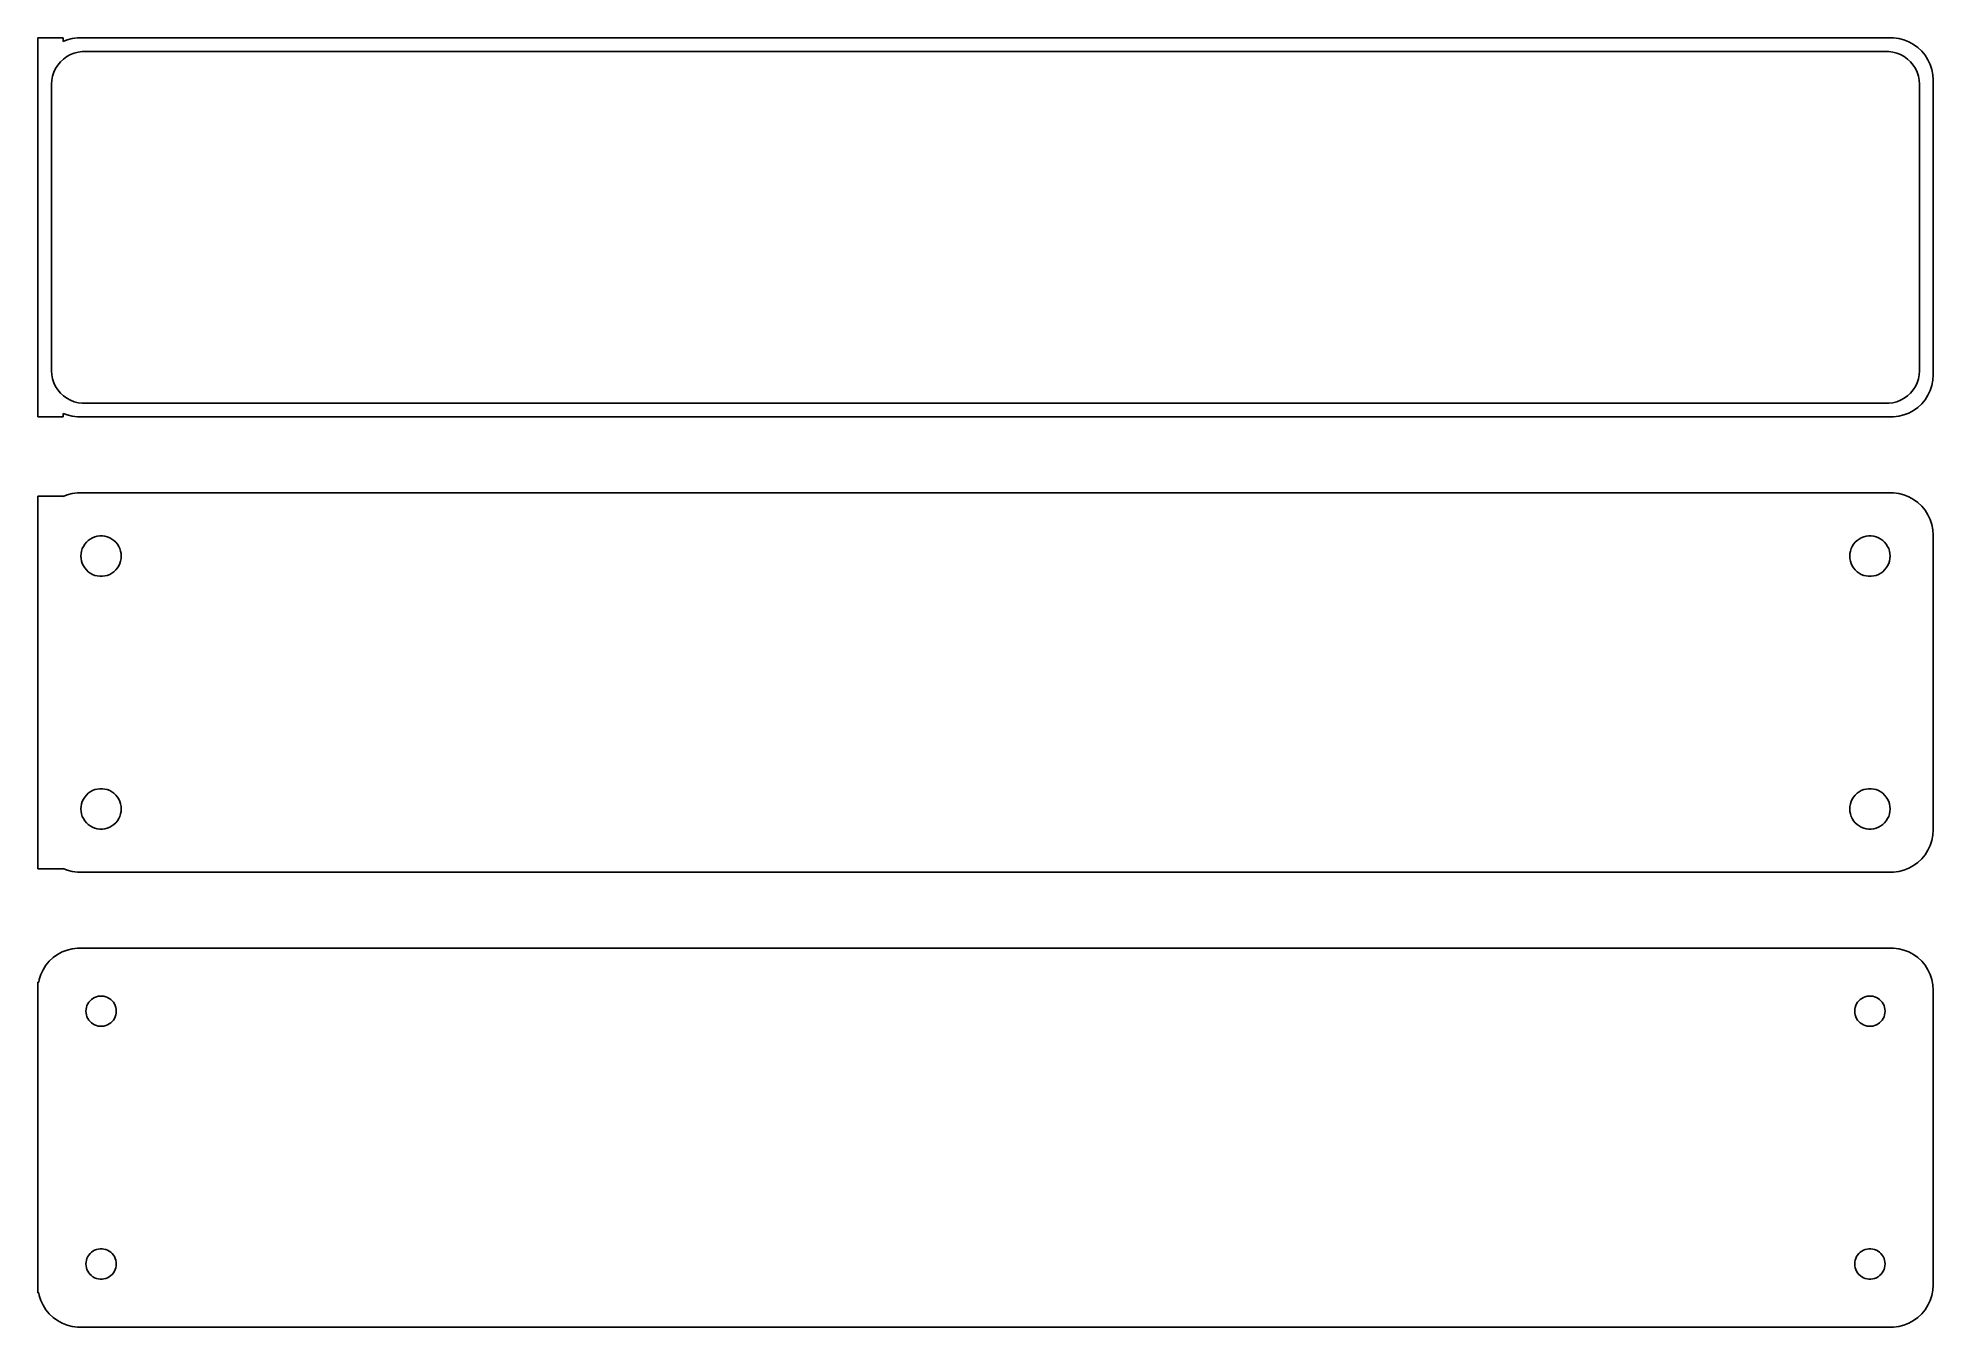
# Model space of a CAD drawing. Header units: metres. Extents: x -112 to 112, y 86 to 238.
import ezdxf

# ---------------------------------------------------------------- set-up
doc = ezdxf.new("R2010")
doc.units = ezdxf.units.M

msp = doc.modelspace()

# ---------------------------------------------------------------- linework, layer by layer
for p, q in [((-109.5, 238.49), (-112.5, 238.49)), ((-112.5, 238.49), (-112.5, 193.51)), ((-109.5, 238.075), (-109.5, 238.49)), ((-109.045, 238.255), (-109.5, 238.075)), ((-109.469, 235.984), (-109.075, 236.27)), ((-109.075, 236.27), (-108.649, 236.504)), ((-108.437, 238.411), (-109.045, 238.255)), ((-108.649, 236.504), (-108.197, 236.683)), ((-107.814, 238.49), (-108.437, 238.411)), ((-108.197, 236.683), (-107.726, 236.804)), ((107.814, 238.49), (-107.814, 238.49)), ((-107.726, 236.804), (-107.243, 236.865)), ((-107.243, 236.865), (107.243, 236.865)), ((107.243, 236.865), (107.726, 236.804)), ((107.726, 236.804), (108.197, 236.683)), ((108.437, 238.411), (107.814, 238.49)), ((108.197, 236.683), (108.649, 236.504)), ((109.045, 238.255), (108.437, 238.411)), ((108.649, 236.504), (109.075, 236.27)), ((109.629, 238.024), (109.045, 238.255)), ((109.075, 236.27), (109.469, 235.984)), ((110.179, 237.722), (109.629, 238.024)), ((110.687, 237.353), (110.179, 237.722)), ((111.145, 236.923), (110.687, 237.353)), ((111.545, 236.439), (111.145, 236.923)), ((111.882, 235.909), (111.545, 236.439)), ((-110.751, 233.963), (-110.601, 234.426)), ((-110.601, 234.426), (-110.394, 234.866)), ((-110.394, 234.866), (-110.133, 235.276)), ((-110.133, 235.276), (-109.823, 235.651)), ((-109.823, 235.651), (-109.469, 235.984)), ((109.469, 235.984), (109.823, 235.651)), ((109.823, 235.651), (110.133, 235.276)), ((110.133, 235.276), (110.394, 234.866)), ((110.394, 234.866), (110.601, 234.426)), ((110.601, 234.426), (110.751, 233.963)), ((112.149, 235.341), (111.882, 235.909)), ((112.343, 234.743), (112.149, 235.341)), ((112.461, 234.127), (112.343, 234.743)), ((112.5, 233.5), (112.461, 234.127)), ((-110.873, 233), (-110.842, 233.485)), ((-110.873, 199), (-110.873, 233)), ((-110.842, 233.485), (-110.751, 233.963)), ((110.751, 233.963), (110.842, 233.485)), ((110.842, 233.485), (110.873, 233)), ((110.873, 233), (110.873, 199)), ((112.5, 198.5), (112.5, 233.5)), ((-110.842, 198.515), (-110.873, 199)), ((-110.751, 198.037), (-110.842, 198.515)), ((-110.601, 197.574), (-110.751, 198.037)), ((110.751, 198.037), (110.601, 197.574)), ((110.842, 198.515), (110.751, 198.037)), ((110.873, 199), (110.842, 198.515)), ((112.461, 197.873), (112.5, 198.5)), ((-110.394, 197.134), (-110.601, 197.574)), ((-110.133, 196.724), (-110.394, 197.134)), ((-109.823, 196.349), (-110.133, 196.724)), ((-109.469, 196.016), (-109.823, 196.349)), ((-109.075, 195.73), (-109.469, 196.016)), ((109.469, 196.016), (109.075, 195.73)), ((109.823, 196.349), (109.469, 196.016)), ((110.133, 196.724), (109.823, 196.349)), ((110.394, 197.134), (110.133, 196.724)), ((110.601, 197.574), (110.394, 197.134)), ((111.545, 195.561), (111.882, 196.091)), ((111.882, 196.091), (112.149, 196.659)), ((112.149, 196.659), (112.343, 197.257)), ((112.343, 197.257), (112.461, 197.873)), ((-112.5, 193.51), (-109.5, 193.51)), ((-109.5, 193.925), (-109.045, 193.745)), ((-109.5, 193.51), (-109.5, 193.925)), ((-108.649, 195.496), (-109.075, 195.73)), ((-109.045, 193.745), (-108.437, 193.589)), ((-108.197, 195.317), (-108.649, 195.496)), ((-108.437, 193.589), (-107.814, 193.51)), ((-107.726, 195.196), (-108.197, 195.317)), ((-107.814, 193.51), (107.814, 193.51)), ((-107.243, 195.135), (-107.726, 195.196)), ((107.243, 195.135), (-107.243, 195.135)), ((107.726, 195.196), (107.243, 195.135)), ((108.197, 195.317), (107.726, 195.196)), ((107.814, 193.51), (108.437, 193.589)), ((108.649, 195.496), (108.197, 195.317)), ((108.437, 193.589), (109.045, 193.745)), ((109.075, 195.73), (108.649, 195.496)), ((109.045, 193.745), (109.629, 193.976)), ((109.629, 193.976), (110.179, 194.278)), ((110.179, 194.278), (110.687, 194.647)), ((110.687, 194.647), (111.145, 195.077)), ((111.145, 195.077), (111.545, 195.561)), ((-109.5, 184.115), (-112.5, 184.115)), ((-112.5, 184.115), (-112.5, 139.885)), ((-109.045, 184.255), (-109.5, 184.075)), ((-109.5, 184.075), (-109.5, 184.115)), ((-108.437, 184.411), (-109.045, 184.255)), ((-107.814, 184.49), (-108.437, 184.411)), ((107.814, 184.49), (-107.814, 184.49)), ((108.437, 184.411), (107.814, 184.49)), ((109.045, 184.255), (108.437, 184.411)), ((109.629, 184.024), (109.045, 184.255)), ((110.179, 183.722), (109.629, 184.024)), ((110.687, 183.353), (110.179, 183.722)), ((111.145, 182.923), (110.687, 183.353)), ((111.545, 182.439), (111.145, 182.923)), ((111.882, 181.909), (111.545, 182.439)), ((112.149, 181.341), (111.882, 181.909)), ((112.343, 180.743), (112.149, 181.341)), ((112.461, 180.127), (112.343, 180.743)), ((112.5, 179.5), (112.461, 180.127)), ((-107.325, 177.597), (-107.231, 177.883)), ((-107.231, 177.883), (-107.103, 178.156)), ((-107.103, 178.156), (-106.942, 178.411)), ((-106.942, 178.411), (-106.75, 178.643)), ((-106.75, 178.643), (-106.53, 178.849)), ((-106.53, 178.849), (-106.286, 179.026)), ((-106.286, 179.026), (-106.022, 179.172)), ((-106.022, 179.172), (-105.742, 179.283)), ((-105.742, 179.283), (-105.45, 179.357)), ((-105.45, 179.357), (-105.151, 179.395)), ((-105.151, 179.395), (-104.849, 179.395)), ((-104.849, 179.395), (-104.55, 179.357)), ((-104.55, 179.357), (-104.258, 179.283)), ((-104.258, 179.283), (-103.978, 179.172)), ((-103.978, 179.172), (-103.714, 179.026)), ((-103.714, 179.026), (-103.47, 178.849)), ((-103.47, 178.849), (-103.25, 178.643)), ((-103.25, 178.643), (-103.058, 178.411)), ((-103.058, 178.411), (-102.897, 178.156)), ((-102.897, 178.156), (-102.769, 177.883)), ((-102.769, 177.883), (-102.675, 177.597)), ((102.675, 177.597), (102.769, 177.883)), ((102.769, 177.883), (102.897, 178.156)), ((102.897, 178.156), (103.058, 178.411)), ((103.058, 178.411), (103.25, 178.643)), ((103.25, 178.643), (103.47, 178.849)), ((103.47, 178.849), (103.714, 179.026)), ((103.714, 179.026), (103.978, 179.172)), ((103.978, 179.172), (104.258, 179.283)), ((104.258, 179.283), (104.55, 179.357)), ((104.55, 179.357), (104.849, 179.395)), ((104.849, 179.395), (105.151, 179.395)), ((105.151, 179.395), (105.45, 179.357)), ((105.45, 179.357), (105.742, 179.283)), ((105.742, 179.283), (106.022, 179.172)), ((106.022, 179.172), (106.286, 179.026)), ((106.286, 179.026), (106.53, 178.849)), ((106.53, 178.849), (106.75, 178.643)), ((106.75, 178.643), (106.942, 178.411)), ((106.942, 178.411), (107.103, 178.156)), ((107.103, 178.156), (107.231, 177.883)), ((107.231, 177.883), (107.325, 177.597)), ((112.5, 144.5), (112.5, 179.5)), ((-107.4, 177), (-107.381, 177.301)), ((-107.381, 176.699), (-107.4, 177)), ((-107.381, 177.301), (-107.325, 177.597)), ((-107.325, 176.403), (-107.381, 176.699)), ((-107.231, 176.117), (-107.325, 176.403)), ((-107.103, 175.844), (-107.231, 176.117)), ((-106.942, 175.589), (-107.103, 175.844)), ((-106.75, 175.357), (-106.942, 175.589)), ((-103.058, 175.589), (-103.25, 175.357)), ((-102.897, 175.844), (-103.058, 175.589)), ((-102.769, 176.117), (-102.897, 175.844)), ((-102.675, 176.403), (-102.769, 176.117)), ((-102.675, 177.597), (-102.619, 177.301)), ((-102.619, 176.699), (-102.675, 176.403)), ((-102.619, 177.301), (-102.6, 177)), ((-102.6, 177), (-102.619, 176.699)), ((102.6, 177), (102.619, 177.301)), ((102.619, 176.699), (102.6, 177)), ((102.619, 177.301), (102.675, 177.597)), ((102.675, 176.403), (102.619, 176.699)), ((102.769, 176.117), (102.675, 176.403)), ((102.897, 175.844), (102.769, 176.117)), ((103.058, 175.589), (102.897, 175.844)), ((103.25, 175.357), (103.058, 175.589)), ((106.942, 175.589), (106.75, 175.357)), ((107.103, 175.844), (106.942, 175.589)), ((107.231, 176.117), (107.103, 175.844)), ((107.325, 176.403), (107.231, 176.117)), ((107.325, 177.597), (107.381, 177.301)), ((107.381, 176.699), (107.325, 176.403)), ((107.381, 177.301), (107.4, 177)), ((107.4, 177), (107.381, 176.699)), ((-106.53, 175.151), (-106.75, 175.357)), ((-106.286, 174.974), (-106.53, 175.151)), ((-106.022, 174.828), (-106.286, 174.974)), ((-105.742, 174.717), (-106.022, 174.828)), ((-105.45, 174.643), (-105.742, 174.717)), ((-105.151, 174.605), (-105.45, 174.643)), ((-104.849, 174.605), (-105.151, 174.605)), ((-104.55, 174.643), (-104.849, 174.605)), ((-104.258, 174.717), (-104.55, 174.643)), ((-103.978, 174.828), (-104.258, 174.717)), ((-103.714, 174.974), (-103.978, 174.828)), ((-103.47, 175.151), (-103.714, 174.974)), ((-103.25, 175.357), (-103.47, 175.151)), ((103.47, 175.151), (103.25, 175.357)), ((103.714, 174.974), (103.47, 175.151)), ((103.978, 174.828), (103.714, 174.974)), ((104.258, 174.717), (103.978, 174.828)), ((104.55, 174.643), (104.258, 174.717)), ((104.849, 174.605), (104.55, 174.643)), ((105.151, 174.605), (104.849, 174.605)), ((105.45, 174.643), (105.151, 174.605)), ((105.742, 174.717), (105.45, 174.643)), ((106.022, 174.828), (105.742, 174.717)), ((106.286, 174.974), (106.022, 174.828)), ((106.53, 175.151), (106.286, 174.974)), ((106.75, 175.357), (106.53, 175.151)), ((-106.942, 148.411), (-106.75, 148.643)), ((-106.75, 148.643), (-106.53, 148.849)), ((-106.53, 148.849), (-106.286, 149.026)), ((-106.286, 149.026), (-106.022, 149.172)), ((-106.022, 149.172), (-105.742, 149.283)), ((-105.742, 149.283), (-105.45, 149.357)), ((-105.45, 149.357), (-105.151, 149.395)), ((-105.151, 149.395), (-104.849, 149.395)), ((-104.849, 149.395), (-104.55, 149.357)), ((-104.55, 149.357), (-104.258, 149.283)), ((-104.258, 149.283), (-103.978, 149.172)), ((-103.978, 149.172), (-103.714, 149.026)), ((-103.714, 149.026), (-103.47, 148.849)), ((-103.47, 148.849), (-103.25, 148.643)), ((-103.25, 148.643), (-103.058, 148.411)), ((103.058, 148.411), (103.25, 148.643)), ((103.25, 148.643), (103.47, 148.849)), ((103.47, 148.849), (103.714, 149.026)), ((103.714, 149.026), (103.978, 149.172)), ((103.978, 149.172), (104.258, 149.283)), ((104.258, 149.283), (104.55, 149.357)), ((104.55, 149.357), (104.849, 149.395)), ((104.849, 149.395), (105.151, 149.395)), ((105.151, 149.395), (105.45, 149.357)), ((105.45, 149.357), (105.742, 149.283)), ((105.742, 149.283), (106.022, 149.172)), ((106.022, 149.172), (106.286, 149.026)), ((106.286, 149.026), (106.53, 148.849)), ((106.53, 148.849), (106.75, 148.643)), ((106.75, 148.643), (106.942, 148.411)), ((-107.4, 147), (-107.381, 147.301)), ((-107.381, 146.699), (-107.4, 147)), ((-107.381, 147.301), (-107.325, 147.597)), ((-107.325, 146.403), (-107.381, 146.699)), ((-107.325, 147.597), (-107.231, 147.883)), ((-107.231, 146.117), (-107.325, 146.403)), ((-107.231, 147.883), (-107.103, 148.156)), ((-107.103, 148.156), (-106.942, 148.411)), ((-103.058, 148.411), (-102.897, 148.156)), ((-102.897, 148.156), (-102.769, 147.883)), ((-102.769, 147.883), (-102.675, 147.597)), ((-102.675, 146.403), (-102.769, 146.117)), ((-102.675, 147.597), (-102.619, 147.301)), ((-102.619, 146.699), (-102.675, 146.403)), ((-102.619, 147.301), (-102.6, 147)), ((-102.6, 147), (-102.619, 146.699)), ((102.6, 147), (102.619, 147.301)), ((102.619, 146.699), (102.6, 147)), ((102.619, 147.301), (102.675, 147.597)), ((102.675, 146.403), (102.619, 146.699)), ((102.675, 147.597), (102.769, 147.883)), ((102.769, 146.117), (102.675, 146.403)), ((102.769, 147.883), (102.897, 148.156)), ((102.897, 148.156), (103.058, 148.411)), ((106.942, 148.411), (107.103, 148.156)), ((107.103, 148.156), (107.231, 147.883)), ((107.231, 147.883), (107.325, 147.597)), ((107.325, 146.403), (107.231, 146.117)), ((107.325, 147.597), (107.381, 147.301)), ((107.381, 146.699), (107.325, 146.403)), ((107.381, 147.301), (107.4, 147)), ((107.4, 147), (107.381, 146.699)), ((-107.103, 145.844), (-107.231, 146.117)), ((-106.942, 145.589), (-107.103, 145.844)), ((-106.75, 145.357), (-106.942, 145.589)), ((-106.53, 145.151), (-106.75, 145.357)), ((-106.286, 144.974), (-106.53, 145.151)), ((-106.022, 144.828), (-106.286, 144.974)), ((-105.742, 144.717), (-106.022, 144.828)), ((-105.45, 144.643), (-105.742, 144.717)), ((-105.151, 144.605), (-105.45, 144.643)), ((-104.849, 144.605), (-105.151, 144.605)), ((-104.55, 144.643), (-104.849, 144.605)), ((-104.258, 144.717), (-104.55, 144.643)), ((-103.978, 144.828), (-104.258, 144.717)), ((-103.714, 144.974), (-103.978, 144.828)), ((-103.47, 145.151), (-103.714, 144.974)), ((-103.25, 145.357), (-103.47, 145.151)), ((-103.058, 145.589), (-103.25, 145.357)), ((-102.897, 145.844), (-103.058, 145.589)), ((-102.769, 146.117), (-102.897, 145.844)), ((102.897, 145.844), (102.769, 146.117)), ((103.058, 145.589), (102.897, 145.844)), ((103.25, 145.357), (103.058, 145.589)), ((103.47, 145.151), (103.25, 145.357)), ((103.714, 144.974), (103.47, 145.151)), ((103.978, 144.828), (103.714, 144.974)), ((104.258, 144.717), (103.978, 144.828)), ((104.55, 144.643), (104.258, 144.717)), ((104.849, 144.605), (104.55, 144.643)), ((105.151, 144.605), (104.849, 144.605)), ((105.45, 144.643), (105.151, 144.605)), ((105.742, 144.717), (105.45, 144.643)), ((106.022, 144.828), (105.742, 144.717)), ((106.286, 144.974), (106.022, 144.828)), ((106.53, 145.151), (106.286, 144.974)), ((106.75, 145.357), (106.53, 145.151)), ((106.942, 145.589), (106.75, 145.357)), ((107.103, 145.844), (106.942, 145.589)), ((107.231, 146.117), (107.103, 145.844)), ((112.461, 143.873), (112.5, 144.5)), ((111.545, 141.561), (111.882, 142.091)), ((111.882, 142.091), (112.149, 142.659)), ((112.149, 142.659), (112.343, 143.257)), ((112.343, 143.257), (112.461, 143.873)), ((-112.5, 139.885), (-109.5, 139.885)), ((-109.5, 139.885), (-109.5, 139.925)), ((-109.5, 139.925), (-109.045, 139.745)), ((-109.045, 139.745), (-108.437, 139.589)), ((-108.437, 139.589), (-107.814, 139.51)), ((-107.814, 139.51), (107.814, 139.51)), ((107.814, 139.51), (108.437, 139.589)), ((108.437, 139.589), (109.045, 139.745)), ((109.045, 139.745), (109.629, 139.976)), ((109.629, 139.976), (110.179, 140.278)), ((110.179, 140.278), (110.687, 140.647)), ((110.687, 140.647), (111.145, 141.077)), ((111.145, 141.077), (111.545, 141.561)), ((-111.545, 128.439), (-111.882, 127.909)), ((-111.145, 128.923), (-111.545, 128.439)), ((-110.687, 129.353), (-111.145, 128.923)), ((-110.179, 129.722), (-110.687, 129.353)), ((-109.629, 130.024), (-110.179, 129.722)), ((-109.045, 130.255), (-109.629, 130.024)), ((-108.437, 130.411), (-109.045, 130.255)), ((-107.814, 130.49), (-108.437, 130.411)), ((107.814, 130.49), (-107.814, 130.49)), ((108.437, 130.411), (107.814, 130.49)), ((109.045, 130.255), (108.437, 130.411)), ((109.629, 130.024), (109.045, 130.255)), ((110.179, 129.722), (109.629, 130.024)), ((110.687, 129.353), (110.179, 129.722)), ((111.145, 128.923), (110.687, 129.353)), ((111.545, 128.439), (111.145, 128.923)), ((111.882, 127.909), (111.545, 128.439)), ((-112.4, 126.444), (-112.5, 126.444)), ((-112.5, 126.444), (-112.5, 89.5558)), ((-112.343, 126.743), (-112.4, 126.444)), ((-112.149, 127.341), (-112.343, 126.743)), ((-111.882, 127.909), (-112.149, 127.341)), ((112.149, 127.341), (111.882, 127.909)), ((112.343, 126.743), (112.149, 127.341)), ((112.461, 126.127), (112.343, 126.743)), ((112.5, 125.5), (112.461, 126.127)), ((-106.674, 123.663), (-106.577, 123.867)), ((-106.577, 123.867), (-106.456, 124.058)), ((-106.456, 124.058), (-106.312, 124.232)), ((-106.312, 124.232), (-106.147, 124.387)), ((-106.147, 124.387), (-105.964, 124.52)), ((-105.964, 124.52), (-105.766, 124.629)), ((-105.766, 124.629), (-105.556, 124.712)), ((-105.556, 124.712), (-105.337, 124.768)), ((-105.337, 124.768), (-105.113, 124.796)), ((-105.113, 124.796), (-104.887, 124.796)), ((-104.887, 124.796), (-104.663, 124.768)), ((-104.663, 124.768), (-104.444, 124.712)), ((-104.444, 124.712), (-104.234, 124.629)), ((-104.234, 124.629), (-104.036, 124.52)), ((-104.036, 124.52), (-103.853, 124.387)), ((-103.853, 124.387), (-103.688, 124.232)), ((-103.688, 124.232), (-103.544, 124.058)), ((-103.544, 124.058), (-103.423, 123.867)), ((-103.423, 123.867), (-103.326, 123.663)), ((103.326, 123.663), (103.423, 123.867)), ((103.423, 123.867), (103.544, 124.058)), ((103.544, 124.058), (103.688, 124.232)), ((103.688, 124.232), (103.853, 124.387)), ((103.853, 124.387), (104.036, 124.52)), ((104.036, 124.52), (104.234, 124.629)), ((104.234, 124.629), (104.444, 124.712)), ((104.444, 124.712), (104.663, 124.768)), ((104.663, 124.768), (104.887, 124.796)), ((104.887, 124.796), (105.113, 124.796)), ((105.113, 124.796), (105.337, 124.768)), ((105.337, 124.768), (105.556, 124.712)), ((105.556, 124.712), (105.766, 124.629)), ((105.766, 124.629), (105.964, 124.52)), ((105.964, 124.52), (106.147, 124.387)), ((106.147, 124.387), (106.312, 124.232)), ((106.312, 124.232), (106.456, 124.058)), ((106.456, 124.058), (106.577, 123.867)), ((106.577, 123.867), (106.674, 123.663)), ((112.5, 90.5), (112.5, 125.5)), ((-106.8, 123), (-106.786, 123.226)), ((-106.786, 122.774), (-106.8, 123)), ((-106.786, 123.226), (-106.743, 123.448)), ((-106.743, 122.552), (-106.786, 122.774)), ((-106.743, 123.448), (-106.674, 123.663)), ((-106.674, 122.337), (-106.743, 122.552)), ((-106.577, 122.133), (-106.674, 122.337)), ((-106.456, 121.942), (-106.577, 122.133)), ((-106.312, 121.768), (-106.456, 121.942)), ((-106.147, 121.613), (-106.312, 121.768)), ((-105.964, 121.48), (-106.147, 121.613)), ((-103.853, 121.613), (-104.036, 121.48)), ((-103.688, 121.768), (-103.853, 121.613)), ((-103.544, 121.942), (-103.688, 121.768)), ((-103.423, 122.133), (-103.544, 121.942)), ((-103.326, 122.337), (-103.423, 122.133)), ((-103.326, 123.663), (-103.257, 123.448)), ((-103.257, 122.552), (-103.326, 122.337)), ((-103.257, 123.448), (-103.214, 123.226)), ((-103.214, 122.774), (-103.257, 122.552)), ((-103.214, 123.226), (-103.2, 123)), ((-103.2, 123), (-103.214, 122.774)), ((103.2, 123), (103.214, 123.226)), ((103.214, 122.774), (103.2, 123)), ((103.214, 123.226), (103.257, 123.448)), ((103.257, 122.552), (103.214, 122.774)), ((103.257, 123.448), (103.326, 123.663)), ((103.326, 122.337), (103.257, 122.552)), ((103.423, 122.133), (103.326, 122.337)), ((103.544, 121.942), (103.423, 122.133)), ((103.688, 121.768), (103.544, 121.942)), ((103.853, 121.613), (103.688, 121.768)), ((104.036, 121.48), (103.853, 121.613)), ((106.147, 121.613), (105.964, 121.48)), ((106.312, 121.768), (106.147, 121.613)), ((106.456, 121.942), (106.312, 121.768)), ((106.577, 122.133), (106.456, 121.942)), ((106.674, 122.337), (106.577, 122.133)), ((106.674, 123.663), (106.743, 123.448)), ((106.743, 122.552), (106.674, 122.337)), ((106.743, 123.448), (106.786, 123.226)), ((106.786, 122.774), (106.743, 122.552)), ((106.786, 123.226), (106.8, 123)), ((106.8, 123), (106.786, 122.774)), ((-105.766, 121.371), (-105.964, 121.48)), ((-105.556, 121.288), (-105.766, 121.371)), ((-105.337, 121.232), (-105.556, 121.288)), ((-105.113, 121.204), (-105.337, 121.232)), ((-104.887, 121.204), (-105.113, 121.204)), ((-104.663, 121.232), (-104.887, 121.204)), ((-104.444, 121.288), (-104.663, 121.232)), ((-104.234, 121.371), (-104.444, 121.288)), ((-104.036, 121.48), (-104.234, 121.371)), ((104.234, 121.371), (104.036, 121.48)), ((104.444, 121.288), (104.234, 121.371)), ((104.663, 121.232), (104.444, 121.288)), ((104.887, 121.204), (104.663, 121.232)), ((105.113, 121.204), (104.887, 121.204)), ((105.337, 121.232), (105.113, 121.204)), ((105.556, 121.288), (105.337, 121.232)), ((105.766, 121.371), (105.556, 121.288)), ((105.964, 121.48), (105.766, 121.371)), ((-106.147, 94.3869), (-105.964, 94.5198)), ((-105.964, 94.5198), (-105.766, 94.6287)), ((-105.766, 94.6287), (-105.556, 94.7119)), ((-105.556, 94.7119), (-105.337, 94.7681)), ((-105.337, 94.7681), (-105.113, 94.7964)), ((-105.113, 94.7964), (-104.887, 94.7964)), ((-104.887, 94.7964), (-104.663, 94.7681)), ((-104.663, 94.7681), (-104.444, 94.7119)), ((-104.444, 94.7119), (-104.234, 94.6287)), ((-104.234, 94.6287), (-104.036, 94.5198)), ((-104.036, 94.5198), (-103.853, 94.3869)), ((103.853, 94.3869), (104.036, 94.5198)), ((104.036, 94.5198), (104.234, 94.6287)), ((104.234, 94.6287), (104.444, 94.7119)), ((104.444, 94.7119), (104.663, 94.7681)), ((104.663, 94.7681), (104.887, 94.7964)), ((104.887, 94.7964), (105.113, 94.7964)), ((105.113, 94.7964), (105.337, 94.7681)), ((105.337, 94.7681), (105.556, 94.7119)), ((105.556, 94.7119), (105.766, 94.6287)), ((105.766, 94.6287), (105.964, 94.5198)), ((105.964, 94.5198), (106.147, 94.3869)), ((-106.8, 93), (-106.786, 93.2256)), ((-106.786, 92.7744), (-106.8, 93)), ((-106.786, 93.2256), (-106.743, 93.4476)), ((-106.743, 92.5524), (-106.786, 92.7744)), ((-106.743, 93.4476), (-106.674, 93.6626)), ((-106.674, 92.3374), (-106.743, 92.5524)), ((-106.674, 93.6626), (-106.577, 93.8672)), ((-106.577, 92.1329), (-106.674, 92.3374)), ((-106.577, 93.8672), (-106.456, 94.058)), ((-106.456, 94.058), (-106.312, 94.2322)), ((-106.312, 94.2322), (-106.147, 94.3869)), ((-103.853, 94.3869), (-103.688, 94.2322)), ((-103.688, 94.2322), (-103.544, 94.058)), ((-103.544, 94.058), (-103.423, 93.8672)), ((-103.423, 93.8672), (-103.326, 93.6626)), ((-103.326, 92.3374), (-103.423, 92.1329)), ((-103.326, 93.6626), (-103.257, 93.4476)), ((-103.257, 92.5524), (-103.326, 92.3374)), ((-103.257, 93.4476), (-103.214, 93.2256)), ((-103.214, 92.7744), (-103.257, 92.5524)), ((-103.214, 93.2256), (-103.2, 93)), ((-103.2, 93), (-103.214, 92.7744)), ((103.2, 93), (103.214, 93.2256)), ((103.214, 92.7744), (103.2, 93)), ((103.214, 93.2256), (103.257, 93.4476)), ((103.257, 92.5524), (103.214, 92.7744)), ((103.257, 93.4476), (103.326, 93.6626)), ((103.326, 92.3374), (103.257, 92.5524)), ((103.326, 93.6626), (103.423, 93.8672)), ((103.423, 92.1329), (103.326, 92.3374)), ((103.423, 93.8672), (103.544, 94.058)), ((103.544, 94.058), (103.688, 94.2322)), ((103.688, 94.2322), (103.853, 94.3869)), ((106.147, 94.3869), (106.312, 94.2322)), ((106.312, 94.2322), (106.456, 94.058)), ((106.456, 94.058), (106.577, 93.8672)), ((106.577, 93.8672), (106.674, 93.6626)), ((106.674, 92.3374), (106.577, 92.1329)), ((106.674, 93.6626), (106.743, 93.4476)), ((106.743, 92.5524), (106.674, 92.3374)), ((106.743, 93.4476), (106.786, 93.2256)), ((106.786, 92.7744), (106.743, 92.5524)), ((106.786, 93.2256), (106.8, 93)), ((106.8, 93), (106.786, 92.7744)), ((-106.456, 91.942), (-106.577, 92.1329)), ((-106.312, 91.7678), (-106.456, 91.942)), ((-106.147, 91.6131), (-106.312, 91.7678)), ((-105.964, 91.4802), (-106.147, 91.6131)), ((-105.766, 91.3713), (-105.964, 91.4802)), ((-105.556, 91.2881), (-105.766, 91.3713)), ((-105.337, 91.2319), (-105.556, 91.2881)), ((-105.113, 91.2036), (-105.337, 91.2319)), ((-104.887, 91.2036), (-105.113, 91.2036)), ((-104.663, 91.2319), (-104.887, 91.2036)), ((-104.444, 91.2881), (-104.663, 91.2319)), ((-104.234, 91.3713), (-104.444, 91.2881)), ((-104.036, 91.4802), (-104.234, 91.3713)), ((-103.853, 91.6131), (-104.036, 91.4802)), ((-103.688, 91.7678), (-103.853, 91.6131)), ((-103.544, 91.942), (-103.688, 91.7678)), ((-103.423, 92.1329), (-103.544, 91.942)), ((103.544, 91.942), (103.423, 92.1329)), ((103.688, 91.7678), (103.544, 91.942)), ((103.853, 91.6131), (103.688, 91.7678)), ((104.036, 91.4802), (103.853, 91.6131)), ((104.234, 91.3713), (104.036, 91.4802)), ((104.444, 91.2881), (104.234, 91.3713)), ((104.663, 91.2319), (104.444, 91.2881)), ((104.887, 91.2036), (104.663, 91.2319)), ((105.113, 91.2036), (104.887, 91.2036)), ((105.337, 91.2319), (105.113, 91.2036)), ((105.556, 91.2881), (105.337, 91.2319)), ((105.766, 91.3713), (105.556, 91.2881)), ((105.964, 91.4802), (105.766, 91.3713)), ((106.147, 91.6131), (105.964, 91.4802)), ((106.312, 91.7678), (106.147, 91.6131)), ((106.456, 91.942), (106.312, 91.7678)), ((106.577, 92.1329), (106.456, 91.942)), ((112.461, 89.8733), (112.5, 90.5)), ((-112.5, 89.5558), (-112.4, 89.5558)), ((-112.4, 89.5558), (-112.343, 89.2566)), ((-112.343, 89.2566), (-112.149, 88.6594)), ((-112.149, 88.6594), (-111.882, 88.0912)), ((-111.882, 88.0912), (-111.545, 87.5611)), ((111.545, 87.5611), (111.882, 88.0912)), ((111.882, 88.0912), (112.149, 88.6594)), ((112.149, 88.6594), (112.343, 89.2566)), ((112.343, 89.2566), (112.461, 89.8733)), ((-111.545, 87.5611), (-111.145, 87.0773)), ((-111.145, 87.0773), (-110.687, 86.6474)), ((-110.687, 86.6474), (-110.179, 86.2784)), ((-110.179, 86.2784), (-109.629, 85.9759)), ((-109.629, 85.9759), (-109.045, 85.7447)), ((-109.045, 85.7447), (-108.437, 85.5886)), ((-108.437, 85.5886), (-107.814, 85.5099)), ((-107.814, 85.5099), (107.814, 85.5099)), ((107.814, 85.5099), (108.437, 85.5886)), ((108.437, 85.5886), (109.045, 85.7447)), ((109.045, 85.7447), (109.629, 85.9759)), ((109.629, 85.9759), (110.179, 86.2784)), ((110.179, 86.2784), (110.687, 86.6474)), ((110.687, 86.6474), (111.145, 87.0773)), ((111.145, 87.0773), (111.545, 87.5611))]:
    msp.add_line(p, q)

doc.saveas('drawing.dxf')
